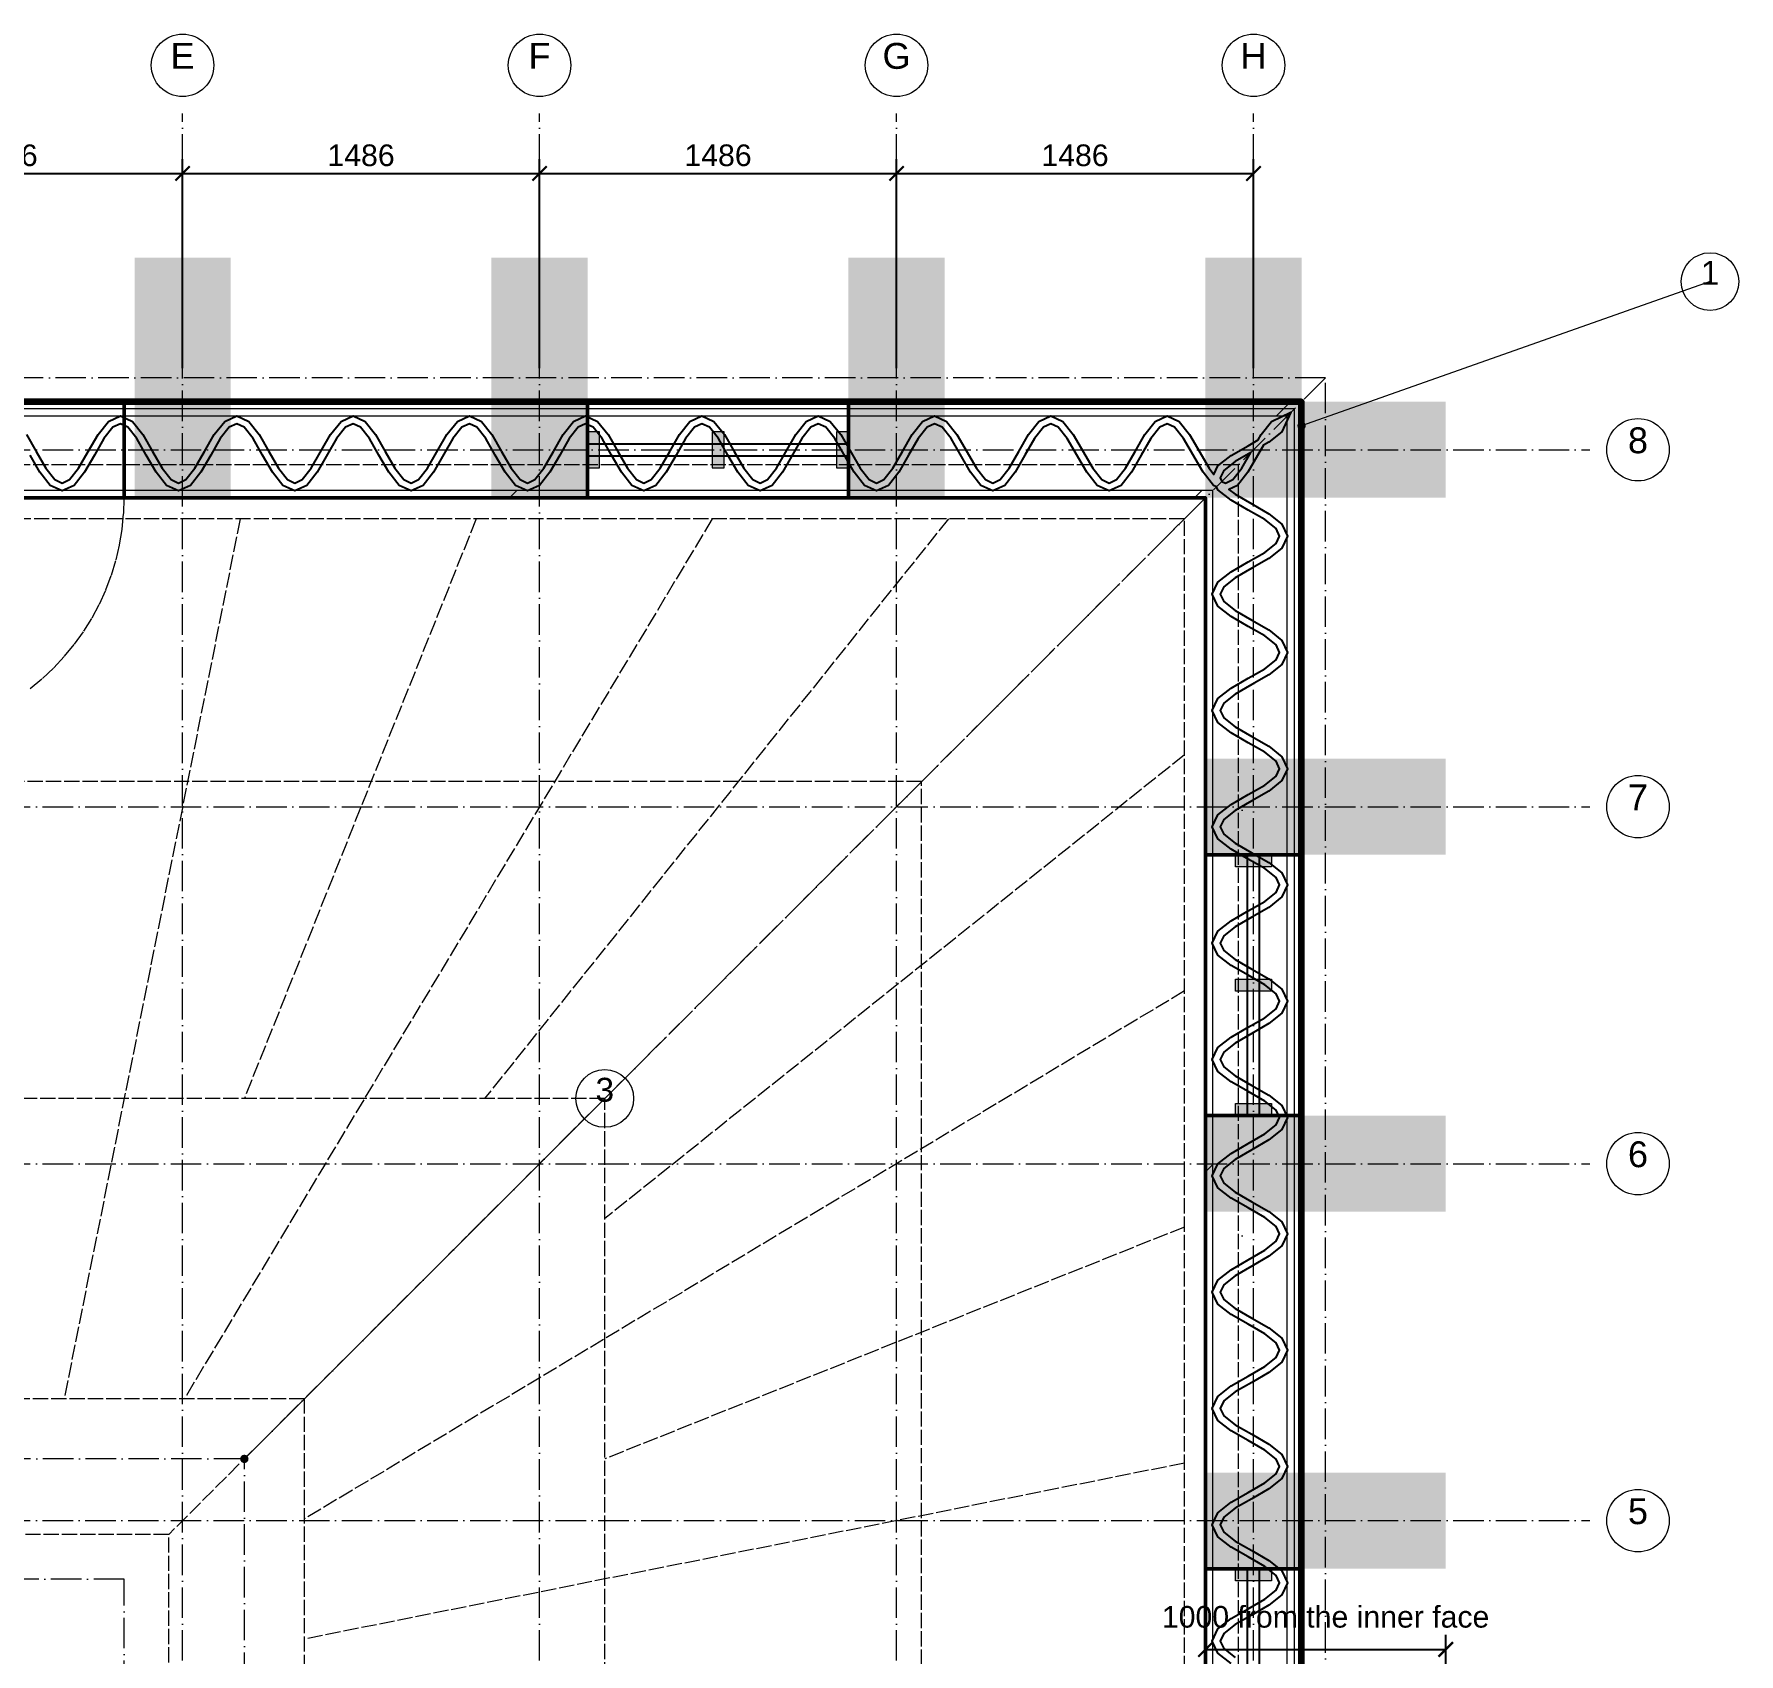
# Model space of a CAD drawing. Header units: millimetres. Extents: x 0 to 157872, y -2 to 14466.
# Drawn here: x 24205 to 31300, y 7118 to 13860 of the extents above; entities that cross this region are included whole.
import ezdxf
from ezdxf.enums import TextEntityAlignment as Align

# ---------------------------------------------------------------- set-up
doc = ezdxf.new("R2010")
doc.units = ezdxf.units.MM
doc.linetypes.add('DASHDOT', pattern=[3.556, 2.54, -0.508, 0, -0.508])
doc.linetypes.add('DASHED', pattern=[1.524, 1.27, -0.254])
for name, color, linetype, lineweight in [('ANNOTATION', 4, 'CONTINUOUS', 18), ('BUTTRESS-SOLID', 7, 'CONTINUOUS', 25), ('DIMS', 3, 'CONTINUOUS', 18), ('HATCH-INSULATION', 7, 'Continuous', 9), ('HATCH-PRINTED', 7, 'CONTINUOUS', 9), ('HIDDEN-AXIS', 8, 'DASHED', 18), ('LINES', 7, 'CONTINUOUS', 25), ('OUTLINE-CUT', 7, 'CONTINUOUS', 50), ('OUTLINE-FINE', 7, 'CONTINUOUS', 25), ('PRINTED-BEAD', 7, 'CONTINUOUS', 25)]:
    doc.layers.add(name, color=color, linetype=linetype, lineweight=lineweight)
doc.styles.get("Standard").update_dxf_attribs({"font": 'arial.ttf'})
doc.dimstyles.new('PYR-1-50', dxfattribs={"dimscale": 50, "dimtxt": 1.8, "dimasz": 1.2, "dimexe": 1.2, "dimexo": 0.8, "dimgap": 0.6, "dimtad": 1, "dimdec": 0, "dimtxsty": 'Standard', "dimblk": 'ARCHTICK', "dimcen": 2.5, "dimclrd": 3, "dimclre": 3, "dimclrt": 7, "dimazin": 3, "dimtfac": 1, "dimtmove": 0, "dimatfit": 3})
pattern_1 = [(45, (0, 0), (-1425.35, 1425.35), [])]
pattern_2 = [(0, (0, 0), (442.913, 885.827), [0, -885.827])]

# ---------------------------------------------------------------- blocks, each defined once
blk = doc.blocks.new('_ARCHTICK')
at = {"color": 0, "linetype": 'BYBLOCK', "const_width": 0.15}
blk.add_lwpolyline([(-0.5, -0.5), (0.5, 0.5)], dxfattribs=at)

msp = doc.modelspace()

# ---------------------------------------------------------------- hatches: boundary and pattern name
at = {"layer": 'ANNOTATION', "ltscale": 50}
h = msp.add_hatch(color=7, dxfattribs=at)
h.dxf.hatch_style = 1
edge = h.paths.add_edge_path()
edge.add_arc((29480, 12230), 17.5, 0, 360)
h = msp.add_hatch(color=7, dxfattribs=at)
h.dxf.hatch_style = 1
edge = h.paths.add_edge_path()
edge.add_arc((25080, 7930), 17.5, 0, 360)
at = {"layer": 'BUTTRESS-SOLID', "ltscale": 50}
h = msp.add_hatch(color=7, dxfattribs=at)
h.dxf.hatch_style = 1
h.paths.add_polyline_path([(24622.9, 11930), (24622.9, 12930), (25022.9, 12930), (25022.9, 11930)])
h = msp.add_hatch(color=7, dxfattribs=at)
h.dxf.hatch_style = 1
h.paths.add_polyline_path([(26508.6, 12335), (26508.6, 11930), (26108.6, 11930), (26108.6, 12930), (26508.6, 12930)])
h = msp.add_hatch(color=7, dxfattribs=at)
h.dxf.hatch_style = 1
h.paths.add_polyline_path([(27994.3, 11930), (27594.3, 11930), (27594.3, 12335), (27594.3, 12930), (27994.3, 12930)])
h = msp.add_hatch(color=7, dxfattribs=at)
h.dxf.hatch_style = 1
h.paths.add_polyline_path([(29080, 11930), (29080, 12930), (29480, 12930), (29480, 11930)])
h = msp.add_hatch(color=7, dxfattribs=at)
h.dxf.hatch_style = 1
h.paths.add_polyline_path([(29080, 11930), (29080, 12330), (30080, 12330), (30080, 11930)])
h = msp.add_hatch(color=7, dxfattribs=at)
h.dxf.hatch_style = 1
h.paths.add_polyline_path([(26558.6, 12205), (26558.6, 12055), (26508.6, 12055), (26508.6, 12205)])
h = msp.add_hatch(color=7, dxfattribs=at)
h.dxf.hatch_style = 1
h.paths.add_polyline_path([(27076.4, 12205), (27076.4, 12055), (27026.4, 12055), (27026.4, 12205)])
h = msp.add_hatch(color=7, dxfattribs=at)
h.dxf.hatch_style = 1
h.paths.add_polyline_path([(27594.3, 12205), (27594.3, 12055), (27544.3, 12055), (27544.3, 12205)])
h = msp.add_hatch(color=7, dxfattribs=at)
h.dxf.hatch_style = 1
h.paths.add_polyline_path([(29485, 10444.3), (29080, 10444.3), (29080, 10844.3), (30080, 10844.3), (30080, 10444.3)])
h = msp.add_hatch(color=7, dxfattribs=at)
h.dxf.hatch_style = 1
h.paths.add_polyline_path([(29355, 10394.3), (29205, 10394.3), (29205, 10444.3), (29355, 10444.3)])
h = msp.add_hatch(color=7, dxfattribs=at)
h.dxf.hatch_style = 1
h.paths.add_polyline_path([(29355, 9876.4), (29205, 9876.4), (29205, 9926.4), (29355, 9926.4)])
h = msp.add_hatch(color=7, dxfattribs=at)
h.dxf.hatch_style = 1
h.paths.add_polyline_path([(29355, 9358.6), (29205, 9358.6), (29205, 9408.6), (29355, 9408.6)])
h = msp.add_hatch(color=7, dxfattribs=at)
h.dxf.hatch_style = 1
h.paths.add_polyline_path([(30080, 8958.6), (29080, 8958.6), (29080, 9358.6), (29485, 9358.6), (30080, 9358.6)])
h = msp.add_hatch(color=7, dxfattribs=at)
h.dxf.hatch_style = 1
h.paths.add_polyline_path([(30080, 7472.9), (29485, 7472.9), (29080, 7472.9), (29080, 7872.9), (30080, 7872.9)])
h = msp.add_hatch(color=7, dxfattribs=at)
h.dxf.hatch_style = 1
h.paths.add_polyline_path([(29205, 7422.9), (29205, 7472.9), (29355, 7472.9), (29355, 7422.9)])
at = {"layer": 'HATCH-INSULATION', "ltscale": 50}
h = msp.add_hatch(dxfattribs=at)
h.set_pattern_fill('DOTS', scale=23.622047)
h.set_pattern_definition(pattern_2)
h.paths.add_polyline_path([(24580, 12264.1), (24580, 12270), (25044.9, 12270), (24998.3, 12248.3), (24955, 12193.4), (24914.2, 12122.5), (24874.4, 12053.4), (24836.9, 12005.8), (24806.1, 11991.5), (24775.4, 12005.8), (24737.9, 12053.4), (24698.1, 12122.5), (24657.2, 12193.4), (24614, 12248.3)])
h = msp.add_hatch(dxfattribs=at)
h.set_pattern_fill('DOTS', scale=23.622047)
h.set_pattern_definition(pattern_2)
h.paths.add_polyline_path([(24580, 12231.1), (24594.9, 12224.2), (24632.3, 12176.6), (24672.1, 12107.5), (24713, 12036.6), (24756.2, 11981.7), (24802.8, 11960), (24580, 11960)])
h = msp.add_hatch(dxfattribs=at)
h.set_pattern_fill('DOTS', scale=23.622047)
h.set_pattern_definition(pattern_2)
h.paths.add_polyline_path([(25286.9, 11960), (24809.5, 11960), (24856, 11981.7), (24899.3, 12036.6), (24940.2, 12107.5), (24980, 12176.6), (25017.4, 12224.2), (25048.2, 12238.5), (25079, 12224.2), (25116.4, 12176.6), (25156.2, 12107.5), (25197.1, 12036.6), (25240.3, 11981.7)])
h = msp.add_hatch(dxfattribs=at)
h.set_pattern_fill('DOTS', scale=23.622047)
h.set_pattern_definition(pattern_2)
h.paths.add_polyline_path([(25529, 12270), (25482.4, 12248.3), (25439.1, 12193.4), (25358.5, 12053.4), (25321, 12005.8), (25290.2, 11991.5), (25259.5, 12005.8), (25222, 12053.4), (25182.2, 12122.5), (25141.3, 12193.4), (25098.1, 12248.3), (25051.5, 12270)])
h = msp.add_hatch(dxfattribs=at)
h.set_pattern_fill('DOTS', scale=23.622047)
h.set_pattern_definition(pattern_2)
h.paths.add_polyline_path([(25293.5, 11960), (25340.1, 11981.7), (25383.4, 12036.6), (25464, 12176.6), (25501.5, 12224.2), (25532.3, 12238.5), (25563, 12224.2), (25600.5, 12176.6), (25640.3, 12107.5), (25681.2, 12036.6), (25724.4, 11981.7), (25771, 11960)])
h = msp.add_hatch(dxfattribs=at)
h.set_pattern_fill('DOTS', scale=23.622047)
h.set_pattern_definition(pattern_2)
h.paths.add_polyline_path([(26013, 12270), (25966.5, 12248.3), (25923.2, 12193.4), (25842.5, 12053.4), (25805.1, 12005.8), (25774.3, 11991.5), (25743.5, 12005.8), (25706.1, 12053.4), (25666.3, 12122.5), (25625.4, 12193.4), (25582.2, 12248.3), (25535.6, 12270)])
h = msp.add_hatch(dxfattribs=at)
h.set_pattern_fill('DOTS', scale=23.622047)
h.set_pattern_definition(pattern_2)
h.paths.add_polyline_path([(25777.6, 11960), (25824.2, 11981.7), (25867.5, 12036.6), (25948.1, 12176.6), (25985.6, 12224.2), (26016.4, 12238.5), (26047.1, 12224.2), (26084.6, 12176.6), (26124.4, 12107.5), (26165.3, 12036.6), (26208.5, 11981.7), (26255.1, 11960)])
h = msp.add_hatch(dxfattribs=at)
h.set_pattern_fill('DOTS', scale=23.622047)
h.set_pattern_definition(pattern_2)
h.paths.add_polyline_path([(26019.7, 12270), (26497.1, 12270), (26450.5, 12248.3), (26407.3, 12193.4), (26366.4, 12122.5), (26326.6, 12053.4), (26289.2, 12005.8), (26258.4, 11991.5), (26227.6, 12005.8), (26190.2, 12053.4), (26150.4, 12122.5), (26109.5, 12193.4), (26066.3, 12248.3)])
h = msp.add_hatch(dxfattribs=at)
h.set_pattern_fill('DOTS', scale=23.622047)
h.set_pattern_definition(pattern_2)
h.paths.add_polyline_path([(26392.4, 12107.5), (26432.2, 12176.6), (26469.7, 12224.2), (26500.5, 12238.5), (26508.6, 12234.7), (26508.6, 11960), (26261.7, 11960), (26308.3, 11981.7), (26351.5, 12036.6)])
h = msp.add_hatch(dxfattribs=at)
h.set_pattern_fill('DOTS', scale=23.622047)
h.set_pattern_definition(pattern_2)
h.paths.add_polyline_path([(26503.8, 12270), (26508.6, 12270), (26508.6, 12267.8)])
h = msp.add_hatch(dxfattribs=at)
h.set_pattern_fill('DOTS', scale=23.622047)
h.set_pattern_definition(pattern_2)
h.paths.add_polyline_path([(27902.8, 12248.3), (27859.6, 12193.4), (27818.7, 12122.5), (27778.9, 12053.4), (27741.5, 12005.8), (27710.7, 11991.5), (27679.9, 12005.8), (27642.5, 12053.4), (27594.3, 12137), (27594.3, 12270), (27949.4, 12270)])
h = msp.add_hatch(dxfattribs=at)
h.set_pattern_fill('DOTS', scale=23.622047)
h.set_pattern_definition(pattern_2)
h.paths.add_polyline_path([(27714, 11960), (27760.6, 11981.7), (27803.8, 12036.6), (27844.7, 12107.5), (27884.5, 12176.6), (27922, 12224.2), (27952.7, 12238.5), (27983.5, 12224.2), (28021, 12176.6), (28101.6, 12036.6), (28144.9, 11981.7), (28191.5, 11960)])
h = msp.add_hatch(dxfattribs=at)
h.set_pattern_fill('DOTS', scale=23.622047)
h.set_pattern_definition(pattern_2)
h.paths.add_polyline_path([(28433.5, 12270), (28386.9, 12248.3), (28343.7, 12193.4), (28302.8, 12122.5), (28263, 12053.4), (28225.5, 12005.8), (28194.8, 11991.5), (28164, 12005.8), (28126.5, 12053.4), (28045.9, 12193.4), (28002.6, 12248.3), (27956, 12270)])
h = msp.add_hatch(dxfattribs=at)
h.set_pattern_fill('DOTS', scale=23.622047)
h.set_pattern_definition(pattern_2)
h.paths.add_polyline_path([(28198.1, 11960), (28244.7, 11981.7), (28287.9, 12036.6), (28328.8, 12107.5), (28368.6, 12176.6), (28406, 12224.2), (28436.8, 12238.5), (28467.6, 12224.2), (28505, 12176.6), (28585.7, 12036.6), (28629, 11981.7), (28675.5, 11960)])
h = msp.add_hatch(dxfattribs=at)
h.set_pattern_fill('DOTS', scale=23.622047)
h.set_pattern_definition(pattern_2)
h.paths.add_polyline_path([(28917.6, 12270), (28871, 12248.3), (28827.8, 12193.4), (28786.9, 12122.5), (28747.1, 12053.4), (28709.6, 12005.8), (28678.9, 11991.5), (28648.1, 12005.8), (28610.6, 12053.4), (28530, 12193.4), (28486.7, 12248.3), (28440.1, 12270)])
h = msp.add_hatch(dxfattribs=at)
h.set_pattern_fill('DOTS', scale=23.622047)
h.set_pattern_definition(pattern_2)
h.paths.add_polyline_path([(29125.8, 11975.8), (29131.7, 11963), (29186.6, 11919.8), (29257.5, 11878.9), (29326.6, 11839.1), (29374.2, 11801.7), (29388.5, 11770.9), (29374.2, 11740.1), (29326.6, 11702.7), (29257.5, 11662.9), (29186.6, 11622), (29131.7, 11578.8), (29110, 11532.2), (29110, 11960), (28682.2, 11960), (28728.8, 11981.7), (28772, 12036.6), (28812.9, 12107.5), (28852.7, 12176.6), (28890.1, 12224.2), (28920.9, 12238.5), (28951.7, 12224.2), (28989.1, 12176.6), (29069.8, 12036.6), (29113, 11981.7)])
h = msp.add_hatch(dxfattribs=at)
h.set_pattern_fill('DOTS', scale=23.622047)
h.set_pattern_definition(pattern_2)
h.paths.add_polyline_path([(29401.7, 12270), (29355.1, 12248.3), (29311.9, 12193.4), (29298.8, 12170.8), (29257.5, 12147), (29186.6, 12106.1), (29131.7, 12062.9), (29115.2, 12027.4), (29094.7, 12053.4), (29014, 12193.4), (28970.8, 12248.3), (28924.2, 12270)])
h = msp.add_hatch(dxfattribs=at)
h.set_pattern_fill('DOTS', scale=23.622047)
h.set_pattern_definition(pattern_2)
h.paths.add_polyline_path([(29420, 11774.2), (29398.3, 11820.8), (29343.4, 11864), (29272.5, 11904.9), (29203.4, 11944.7), (29177.4, 11965.2), (29212.9, 11981.7), (29256.1, 12036.6), (29320.8, 12148.8), (29343.4, 12161.9), (29398.3, 12205.1), (29420, 12251.7)])
h = msp.add_hatch(dxfattribs=at)
h.set_pattern_fill('DOTS', scale=23.622047)
h.set_pattern_definition(pattern_2)
h.paths.add_polyline_path([(27660.8, 11981.7), (27707.4, 11960), (27594.3, 11960), (27594.3, 12076.9), (27617.5, 12036.6)])
h = msp.add_hatch(dxfattribs=at)
h.set_pattern_fill('DOTS', scale=23.622047)
h.set_pattern_definition(pattern_2)
h.paths.add_polyline_path([(29231.2, 12053.4), (29193.7, 12005.8), (29163, 11991.5), (29148.3, 11998.3), (29141.5, 12013), (29155.8, 12043.7), (29203.4, 12081.2), (29268.9, 12118.9)])
h = msp.add_hatch(dxfattribs=at)
h.set_pattern_fill('DOTS', scale=23.622047)
h.set_pattern_definition(pattern_2)
h.paths.add_polyline_path([(29420, 11767.6), (29420, 11290.1), (29398.3, 11336.7), (29343.4, 11380), (29272.5, 11420.8), (29203.4, 11460.6), (29155.8, 11498.1), (29141.5, 11528.9), (29155.8, 11559.6), (29203.4, 11597.1), (29272.5, 11636.9), (29343.4, 11677.8), (29398.3, 11721)])
h = msp.add_hatch(dxfattribs=at)
h.set_pattern_fill('DOTS', scale=23.622047)
h.set_pattern_definition(pattern_2)
h.paths.add_polyline_path([(29110, 11048.1), (29110, 11525.5), (29131.7, 11479), (29186.6, 11435.7), (29257.5, 11394.8), (29326.6, 11355), (29374.2, 11317.6), (29388.5, 11286.8), (29374.2, 11256), (29326.6, 11218.6), (29257.5, 11178.8), (29186.6, 11137.9), (29131.7, 11094.7)])
h = msp.add_hatch(dxfattribs=at)
h.set_pattern_fill('DOTS', scale=23.622047)
h.set_pattern_definition(pattern_2)
h.paths.add_polyline_path([(29420, 11283.5), (29420, 10806), (29398.3, 10852.6), (29343.4, 10895.9), (29272.5, 10936.7), (29203.4, 10976.5), (29155.8, 11014), (29141.5, 11044.8), (29155.8, 11075.5), (29203.4, 11113), (29272.5, 11152.8), (29343.4, 11193.7), (29398.3, 11236.9)])
h = msp.add_hatch(dxfattribs=at)
h.set_pattern_fill('DOTS', scale=23.622047)
h.set_pattern_definition(pattern_2)
h.paths.add_polyline_path([(29110, 10564), (29110, 11041.5), (29131.7, 10994.9), (29186.6, 10951.6), (29257.5, 10910.8), (29326.6, 10871), (29374.2, 10833.5), (29388.5, 10802.7), (29374.2, 10772), (29326.6, 10734.5), (29257.5, 10694.7), (29186.6, 10653.8), (29131.7, 10610.6)])
h = msp.add_hatch(dxfattribs=at)
h.set_pattern_fill('DOTS', scale=23.622047)
h.set_pattern_definition(pattern_2)
h.paths.add_polyline_path([(29420, 10799.4), (29420, 10444.3), (29287, 10444.3), (29272.5, 10452.7), (29203.4, 10492.5), (29155.8, 10529.9), (29141.5, 10560.7), (29155.8, 10591.5), (29203.4, 10628.9), (29272.5, 10668.7), (29343.4, 10709.6), (29398.3, 10752.8)])
h = msp.add_hatch(dxfattribs=at)
h.set_pattern_fill('DOTS', scale=23.622047)
h.set_pattern_definition(pattern_2)
h.paths.add_polyline_path([(29226.9, 10444.3), (29110, 10444.3), (29110, 10557.4), (29131.7, 10510.8), (29186.6, 10467.5)])
h = msp.add_hatch(dxfattribs=at)
h.set_pattern_fill('DOTS', scale=23.622047)
h.set_pattern_definition(pattern_2)
h.paths.add_polyline_path([(29110, 9111.7), (29110, 9358.6), (29384.7, 9358.6), (29388.5, 9350.5), (29374.2, 9319.7), (29326.6, 9282.2), (29257.5, 9242.4), (29186.6, 9201.5), (29131.7, 9158.3)])
h = msp.add_hatch(dxfattribs=at)
h.set_pattern_fill('DOTS', scale=23.622047)
h.set_pattern_definition(pattern_2)
h.paths.add_polyline_path([(29420, 9347.1), (29420, 8869.7), (29398.3, 8916.3), (29343.4, 8959.5), (29272.5, 9000.4), (29203.4, 9040.2), (29155.8, 9077.6), (29141.5, 9108.4), (29155.8, 9139.2), (29203.4, 9176.6), (29272.5, 9216.4), (29343.4, 9257.3), (29398.3, 9300.5)])
h = msp.add_hatch(dxfattribs=at)
h.set_pattern_fill('DOTS', scale=23.622047)
h.set_pattern_definition(pattern_2)
h.paths.add_polyline_path([(29420, 9353.8), (29417.8, 9358.6), (29420, 9358.6)])
h = msp.add_hatch(dxfattribs=at)
h.set_pattern_fill('DOTS', scale=23.622047)
h.set_pattern_definition(pattern_2)
h.paths.add_polyline_path([(29110, 8627.6), (29110, 9105.1), (29131.7, 9058.5), (29186.6, 9015.3), (29257.5, 8974.4), (29326.6, 8934.6), (29374.2, 8897.1), (29388.5, 8866.4), (29374.2, 8835.6), (29326.6, 8798.1), (29257.5, 8758.3), (29186.6, 8717.5), (29131.7, 8674.2)])
h = msp.add_hatch(dxfattribs=at)
h.set_pattern_fill('DOTS', scale=23.622047)
h.set_pattern_definition(pattern_2)
h.paths.add_polyline_path([(29420, 8863), (29420, 8385.6), (29398.3, 8432.2), (29343.4, 8475.4), (29272.5, 8516.3), (29203.4, 8556.1), (29155.8, 8593.5), (29141.5, 8624.3), (29155.8, 8655.1), (29203.4, 8692.5), (29272.5, 8732.3), (29343.4, 8773.2), (29398.3, 8816.5)])
h = msp.add_hatch(dxfattribs=at)
h.set_pattern_fill('DOTS', scale=23.622047)
h.set_pattern_definition(pattern_2)
h.paths.add_polyline_path([(29110, 8143.5), (29110, 8621), (29131.7, 8574.4), (29186.6, 8531.2), (29257.5, 8490.3), (29326.6, 8450.5), (29374.2, 8413), (29388.5, 8382.3), (29374.2, 8351.5), (29326.6, 8314), (29257.5, 8274.2), (29186.6, 8233.4), (29131.7, 8190.1)])
h = msp.add_hatch(dxfattribs=at)
h.set_pattern_fill('DOTS', scale=23.622047)
h.set_pattern_definition(pattern_2)
h.paths.add_polyline_path([(29420, 8379), (29420, 7901.5), (29398.3, 7948.1), (29343.4, 7991.3), (29272.5, 8032.2), (29203.4, 8072), (29155.8, 8109.5), (29141.5, 8140.2), (29155.8, 8171), (29203.4, 8208.5), (29272.5, 8248.3), (29343.4, 8289.1), (29398.3, 8332.4)])
h = msp.add_hatch(dxfattribs=at)
h.set_pattern_fill('DOTS', scale=23.622047)
h.set_pattern_definition(pattern_2)
h.paths.add_polyline_path([(29110, 7659.5), (29110, 8136.9), (29131.7, 8090.3), (29186.6, 8047.1), (29257.5, 8006.2), (29326.6, 7966.4), (29374.2, 7929), (29388.5, 7898.2), (29374.2, 7867.4), (29326.6, 7830), (29257.5, 7790.2), (29186.6, 7749.3), (29131.7, 7706)])
h = msp.add_hatch(dxfattribs=at)
h.set_pattern_fill('DOTS', scale=23.622047)
h.set_pattern_definition(pattern_2)
h.paths.add_polyline_path([(29420, 7894.9), (29420, 7472.9), (29387.1, 7472.9), (29343.4, 7507.2), (29272.5, 7548.1), (29203.4, 7587.9), (29155.8, 7625.4), (29141.5, 7656.1), (29155.8, 7686.9), (29203.4, 7724.4), (29272.5, 7764.2), (29343.4, 7805), (29398.3, 7848.3)])
h = msp.add_hatch(dxfattribs=at)
h.set_pattern_fill('DOTS', scale=23.622047)
h.set_pattern_definition(pattern_2)
h.paths.add_polyline_path([(29326.6, 7482.3), (29338.6, 7472.9), (29110, 7472.9), (29110, 7652.8), (29131.7, 7606.2), (29186.6, 7563), (29257.5, 7522.1)])
at = {"layer": 'HATCH-PRINTED', "ltscale": 50}
h = msp.add_hatch(dxfattribs=at)
h.set_pattern_fill('ANSI31', scale=25.19685)
h.set_pattern_definition(pattern_1)
h.paths.add_polyline_path([(25535.6, 12270), (25532.3, 12271.5), (25529, 12270), (25051.5, 12270), (25048.2, 12271.5), (25044.9, 12270), (24580, 12270), (24580, 12330), (26508.6, 12330), (26508.6, 12270), (26503.8, 12270), (26500.5, 12271.5), (26497.1, 12270), (26019.7, 12270), (26016.4, 12271.5), (26013, 12270)])
h = msp.add_hatch(dxfattribs=at)
h.set_pattern_fill('ANSI31', scale=25.19685)
h.set_pattern_definition(pattern_1)
h.paths.add_polyline_path([(29420, 11283.5), (29421.5, 11286.8), (29420, 11290.1), (29420, 11767.6), (29421.5, 11770.9), (29420, 11774.2), (29420, 12251.7), (29435.9, 12285.9), (29401.7, 12270), (28924.2, 12270), (28920.9, 12271.5), (28917.6, 12270), (28440.1, 12270), (28436.8, 12271.5), (28433.5, 12270), (27956, 12270), (27952.7, 12271.5), (27949.4, 12270), (27594.3, 12270), (27594.3, 12330), (29480, 12330), (29480, 10444.3), (29420, 10444.3), (29420, 10799.4), (29421.5, 10802.7), (29420, 10806)])
h = msp.add_hatch(dxfattribs=at)
h.set_pattern_fill('ANSI31', scale=25.19685)
h.set_pattern_definition(pattern_1)
h.paths.add_polyline_path([(25290.2, 11958.5), (25293.5, 11960), (25771, 11960), (25774.3, 11958.5), (25777.6, 11960), (26255.1, 11960), (26258.4, 11958.5), (26261.7, 11960), (26508.6, 11960), (26508.6, 11930), (24580, 11930), (24580, 11960), (24802.8, 11960), (24806.1, 11958.5), (24809.5, 11960), (25286.9, 11960)])
h = msp.add_hatch(dxfattribs=at)
h.set_pattern_fill('ANSI31', scale=25.19685)
h.set_pattern_definition(pattern_1)
h.paths.add_polyline_path([(27714, 11960), (28191.5, 11960), (28194.8, 11958.5), (28198.1, 11960), (28675.5, 11960), (28678.9, 11958.5), (28682.2, 11960), (29110, 11960), (29110, 11532.2), (29108.5, 11528.9), (29110, 11525.5), (29110, 11048.1), (29108.5, 11044.8), (29110, 11041.5), (29110, 10564), (29108.5, 10560.7), (29110, 10557.4), (29110, 10444.3), (29080, 10444.3), (29080, 11930), (27594.3, 11930), (27594.3, 11960), (27707.4, 11960), (27710.7, 11958.5)])
h = msp.add_hatch(dxfattribs=at)
h.set_pattern_fill('ANSI31', scale=25.19685)
h.set_pattern_definition(pattern_1)
h.paths.add_polyline_path([(29110, 8627.6), (29108.5, 8624.3), (29110, 8621), (29110, 8143.5), (29108.5, 8140.2), (29110, 8136.9), (29110, 7659.5), (29108.5, 7656.1), (29110, 7652.8), (29110, 7472.9), (29080, 7472.9), (29080, 9358.6), (29110, 9358.6), (29110, 9111.7), (29108.5, 9108.4), (29110, 9105.1)])
h = msp.add_hatch(dxfattribs=at)
h.set_pattern_fill('ANSI31', scale=25.19685)
h.set_pattern_definition(pattern_1)
h.paths.add_polyline_path([(29421.5, 8382.3), (29420, 8385.6), (29420, 8863), (29421.5, 8866.4), (29420, 8869.7), (29420, 9347.1), (29421.5, 9350.5), (29420, 9353.8), (29420, 9358.6), (29480, 9358.6), (29480, 7472.9), (29420, 7472.9), (29420, 7894.9), (29421.5, 7898.2), (29420, 7901.5), (29420, 8379)])

# ---------------------------------------------------------------- linework, layer by layer
at = {"layer": 'ANNOTATION', "lineweight": 20, "ltscale": 50}
for points in [[(31180, 12830), (29480, 12230)], [(26580, 9430), (25080, 7930)]]:
    msp.add_lwpolyline(points, dxfattribs=at)
at = {"layer": 'ANNOTATION', "lineweight": 18, "ltscale": 50}
for centre, radius in [((24822.9, 13730), 130), ((26308.6, 13730), 130), ((27794.3, 13730), 130), ((29280, 13730), 130), ((31180, 12830), 120), ((30880, 12130), 130), ((30880, 10644.3), 130), ((26580, 9430), 120), ((30880, 9158.6), 130), ((30880, 7672.9), 130)]:
    msp.add_circle(centre, radius, dxfattribs=at)
at = {"layer": 'HIDDEN-AXIS', "linetype": 'DASHDOT', "lineweight": 13, "ltscale": 50}
for points in [[(24822.9, 330), (24822.9, 13530)], [(26308.6, 330), (26308.6, 13530)], [(27794.3, 330), (27794.3, 13530)], [(29280, 330), (29280, 13530)], [(17480, 12130), (30680, 12130)], [(17480, 10644.3), (30680, 10644.3)], [(17480, 9158.6), (30680, 9158.6)], [(17480, 7672.9), (30680, 7672.9)]]:
    msp.add_lwpolyline(points, dxfattribs=at)
at = {"layer": 'HIDDEN-AXIS', "linetype": 'DASHDOT', "lineweight": 20, "ltscale": 50}
for points in [[(18580, 1430), (29580, 1430), (29580, 12430), (18580, 12430), (18580, 1430)], [(29580, 12430), (25080, 7930)], [(23080, 5930), (25080, 5930), (25080, 7930), (23080, 7930), (23080, 5930)], [(23580, 6430), (24580, 6430), (24580, 7430), (23580, 7430), (23580, 6430)]]:
    msp.add_lwpolyline(points, dxfattribs=at)
at = {"layer": 'HIDDEN-AXIS', "linetype": 'DASHED', "lineweight": 20, "ltscale": 50}
for points in [[(18942.5, 1792.5), (29217.5, 1792.5), (29217.5, 12067.5), (18942.5, 12067.5), (18942.5, 1792.5)], [(19167.5, 2017.5), (28992.5, 2017.5), (28992.5, 11842.5), (19167.5, 11842.5), (19167.5, 2017.5)], [(25062.5, 11842.5), (24330, 8180)], [(28992.5, 11842.5), (24765.5, 7615.5)], [(27027.5, 11842.5), (24830, 8180)], [(26045, 11842.5), (25080, 9430)], [(28010, 11842.5), (26080, 9430)], [(28992.5, 10860), (26580, 8930)], [(20261.2, 3111.2), (27898.8, 3111.2), (27898.8, 10748.8), (20261.2, 10748.8), (20261.2, 3111.2)], [(28992.5, 9877.5), (25330, 7680)], [(21580, 4430), (26580, 4430), (26580, 9430), (21580, 9430), (21580, 4430)], [(28992.5, 8895), (26580, 7930)], [(22830, 5680), (25330, 5680), (25330, 8180), (22830, 8180), (22830, 5680)], [(28992.5, 7912.5), (25330, 7180)], [(23394.5, 6244.5), (24765.5, 6244.5), (24765.5, 7615.5), (23394.5, 7615.5), (23394.5, 6244.5)]]:
    msp.add_lwpolyline(points, dxfattribs=at)
at = {"layer": 'HIDDEN-AXIS', "linetype": 'DASHED', "lineweight": 15, "ltscale": 50}
msp.add_lwpolyline([(24188.8, 11136.6), (24239.3, 11178.2), (24287.1, 11222.9), (24331.8, 11270.7), (24373.4, 11321.2), (24411.5, 11374.4), (24446, 11430), (24476.9, 11487.7), (24503.9, 11547.3), (24526.9, 11608.6), (24545.9, 11671.2), (24560.8, 11734.9), (24571.4, 11799.5), (24577.9, 11864.6), (24580, 11930)], dxfattribs=at)
at = {"layer": 'LINES', "lineweight": 50, "ltscale": 50}
for points in [[(24580, 11930), (24580, 12330)], [(26508.6, 11930), (26508.6, 12330)], [(27594.3, 11930), (27594.3, 12330)], [(29080, 10444.3), (29480, 10444.3)], [(29080, 9358.6), (29480, 9358.6)], [(29080, 7472.9), (29480, 7472.9)]]:
    msp.add_lwpolyline(points, dxfattribs=at)
at = {"layer": 'LINES', "lineweight": 25, "ltscale": 50}
for points in [[(26508.6, 12155), (27594.3, 12155)], [(26508.6, 12105), (27594.3, 12105)], [(29255, 9358.6), (29255, 10444.3)], [(29305, 9358.6), (29305, 10444.3)], [(29255, 6387.1), (29255, 7472.9)], [(29305, 6387.1), (29305, 7472.9)]]:
    msp.add_lwpolyline(points, dxfattribs=at)
at = {"layer": 'OUTLINE-CUT', "lineweight": 100, "ltscale": 50}
msp.add_lwpolyline([(18680, 1530), (29480, 1530), (29480, 12330), (18680, 12330)], close=True, dxfattribs=at)
at = {"layer": 'OUTLINE-CUT', "lineweight": 50, "ltscale": 50}
msp.add_lwpolyline([(19080, 1930), (29080, 1930), (29080, 11930), (19080, 11930)], close=True, dxfattribs=at)
at = {"layer": 'OUTLINE-FINE', "lineweight": 9, "ltscale": 50}
msp.add_lwpolyline([(18710, 1560), (29450, 1560), (29450, 12300), (18710, 12300)], close=True, dxfattribs=at)
at = {"layer": 'OUTLINE-FINE', "lineweight": 15, "ltscale": 50}
for points in [[(18740, 1590), (29420, 1590), (29420, 12270), (18740, 12270)], [(19050, 1900), (29110, 1900), (29110, 11960), (19050, 11960)]]:
    msp.add_lwpolyline(points, close=True, dxfattribs=at)
at = {"layer": 'OUTLINE-FINE', "lineweight": 20, "ltscale": 50}
for points in [[(26508.6, 12055), (26558.6, 12055), (26558.6, 12205), (26508.6, 12205)], [(27026.4, 12055), (27076.4, 12055), (27076.4, 12205), (27026.4, 12205)], [(27544.3, 12055), (27594.3, 12055), (27594.3, 12205), (27544.3, 12205)], [(29205, 10394.3), (29205, 10444.3), (29355, 10444.3), (29355, 10394.3)], [(29205, 9876.4), (29205, 9926.4), (29355, 9926.4), (29355, 9876.4)], [(29205, 9358.6), (29205, 9408.6), (29355, 9408.6), (29355, 9358.6)], [(29205, 7422.9), (29205, 7472.9), (29355, 7472.9), (29355, 7422.9)]]:
    msp.add_lwpolyline(points, close=True, dxfattribs=at)
at = {"layer": 'PRINTED-BEAD', "lineweight": 25, "ltscale": 50}
for points in [[(24173.1, 12193.4), (24214, 12122.5), (24253.8, 12053.4), (24291.3, 12005.8), (24322, 11991.5), (24352.8, 12005.8), (24390.3, 12053.4), (24430.1, 12122.5), (24471, 12193.4), (24514.2, 12248.3), (24564.1, 12271.5), (24614, 12248.3), (24657.2, 12193.4), (24698.1, 12122.5), (24737.9, 12053.4), (24775.4, 12005.8), (24806.1, 11991.5), (24836.9, 12005.8), (24874.4, 12053.4), (24914.2, 12122.5), (24955, 12193.4), (24998.3, 12248.3), (25048.2, 12271.5), (25098.1, 12248.3), (25141.3, 12193.4), (25182.2, 12122.5), (25222, 12053.4), (25259.5, 12005.8), (25290.2, 11991.5), (25321, 12005.8), (25358.5, 12053.4), (25439.1, 12193.4), (25482.4, 12248.3), (25532.3, 12271.5), (25582.2, 12248.3), (25625.4, 12193.4), (25666.3, 12122.5), (25706.1, 12053.4), (25743.5, 12005.8), (25774.3, 11991.5), (25805.1, 12005.8), (25842.5, 12053.4), (25923.2, 12193.4), (25966.5, 12248.3), (26016.4, 12271.5), (26066.3, 12248.3), (26109.5, 12193.4), (26150.4, 12122.5), (26190.2, 12053.4), (26227.6, 12005.8), (26258.4, 11991.5), (26289.2, 12005.8), (26326.6, 12053.4), (26366.4, 12122.5), (26407.3, 12193.4), (26450.5, 12248.3), (26500.5, 12271.5), (26550.4, 12248.3), (26593.6, 12193.4), (26634.5, 12122.5), (26674.3, 12053.4), (26711.7, 12005.8), (26742.5, 11991.5), (26773.3, 12005.8), (26810.7, 12053.4), (26850.5, 12122.5), (26891.4, 12193.4), (26934.6, 12248.3), (26984.5, 12271.5), (27034.5, 12248.3), (27077.7, 12193.4), (27118.6, 12122.5), (27158.4, 12053.4), (27195.8, 12005.8), (27226.6, 11991.5), (27257.4, 12005.8), (27294.8, 12053.4), (27375.5, 12193.4), (27418.7, 12248.3), (27468.6, 12271.5), (27518.5, 12248.3), (27561.8, 12193.4), (27642.5, 12053.4), (27679.9, 12005.8), (27710.7, 11991.5), (27741.5, 12005.8), (27778.9, 12053.4), (27818.7, 12122.5), (27859.6, 12193.4), (27902.8, 12248.3), (27952.7, 12271.5), (28002.6, 12248.3), (28045.9, 12193.4), (28126.5, 12053.4), (28164, 12005.8), (28194.8, 11991.5), (28225.5, 12005.8), (28263, 12053.4), (28302.8, 12122.5), (28343.7, 12193.4), (28386.9, 12248.3), (28436.8, 12271.5), (28486.7, 12248.3), (28530, 12193.4), (28610.6, 12053.4), (28648.1, 12005.8), (28678.9, 11991.5), (28709.6, 12005.8), (28747.1, 12053.4), (28786.9, 12122.5), (28827.8, 12193.4), (28871, 12248.3), (28920.9, 12271.5), (28970.8, 12248.3), (29014, 12193.4), (29094.7, 12053.4), (29115.2, 12027.4), (29131.7, 12062.9), (29186.6, 12106.1), (29257.5, 12147), (29298.8, 12170.8), (29311.9, 12193.4), (29355.1, 12248.3), (29435.9, 12285.9), (29398.3, 12205.1), (29343.4, 12161.9), (29320.8, 12148.8), (29256.1, 12036.6), (29212.9, 11981.7), (29177.4, 11965.2), (29203.4, 11944.7), (29272.5, 11904.9), (29343.4, 11864), (29398.3, 11820.8), (29421.5, 11770.9), (29398.3, 11721), (29343.4, 11677.8), (29272.5, 11636.9), (29203.4, 11597.1), (29155.8, 11559.6), (29141.5, 11528.9), (29155.8, 11498.1), (29203.4, 11460.6), (29272.5, 11420.8), (29343.4, 11380), (29398.3, 11336.7), (29421.5, 11286.8), (29398.3, 11236.9), (29343.4, 11193.7), (29272.5, 11152.8), (29203.4, 11113), (29155.8, 11075.5), (29141.5, 11044.8), (29155.8, 11014), (29203.4, 10976.5), (29272.5, 10936.7), (29343.4, 10895.9), (29398.3, 10852.6), (29421.5, 10802.7), (29398.3, 10752.8), (29343.4, 10709.6), (29272.5, 10668.7), (29203.4, 10628.9), (29155.8, 10591.5), (29141.5, 10560.7), (29155.8, 10529.9), (29203.4, 10492.5), (29272.5, 10452.7), (29343.4, 10411.8), (29398.3, 10368.5), (29421.5, 10318.6), (29398.3, 10268.7), (29343.4, 10225.5), (29272.5, 10184.6), (29203.4, 10144.8), (29155.8, 10107.4), (29141.5, 10076.6), (29155.8, 10045.8), (29203.4, 10008.4), (29272.5, 9968.6), (29343.4, 9927.7), (29398.3, 9884.5), (29421.5, 9834.5), (29398.3, 9784.6), (29343.4, 9741.4), (29272.5, 9700.5), (29203.4, 9660.7), (29155.8, 9623.3), (29141.5, 9592.5), (29155.8, 9561.7), (29203.4, 9524.3), (29272.5, 9484.5), (29343.4, 9443.6), (29398.3, 9400.4), (29421.5, 9350.5), (29398.3, 9300.5), (29343.4, 9257.3), (29272.5, 9216.4), (29203.4, 9176.6), (29155.8, 9139.2), (29141.5, 9108.4), (29155.8, 9077.6), (29203.4, 9040.2), (29272.5, 9000.4), (29343.4, 8959.5), (29398.3, 8916.3), (29421.5, 8866.4), (29398.3, 8816.5), (29343.4, 8773.2), (29272.5, 8732.3), (29203.4, 8692.5), (29155.8, 8655.1), (29141.5, 8624.3), (29155.8, 8593.5), (29203.4, 8556.1), (29272.5, 8516.3), (29343.4, 8475.4), (29398.3, 8432.2), (29421.5, 8382.3), (29398.3, 8332.4), (29343.4, 8289.1), (29272.5, 8248.3), (29203.4, 8208.5), (29155.8, 8171), (29141.5, 8140.2), (29155.8, 8109.5), (29203.4, 8072), (29272.5, 8032.2), (29343.4, 7991.3), (29398.3, 7948.1), (29421.5, 7898.2), (29398.3, 7848.3), (29343.4, 7805), (29272.5, 7764.2), (29203.4, 7724.4), (29155.8, 7686.9), (29141.5, 7656.1), (29155.8, 7625.4), (29203.4, 7587.9), (29272.5, 7548.1), (29343.4, 7507.2), (29398.3, 7464), (29421.5, 7414.1), (29398.3, 7364.2), (29343.4, 7321), (29272.5, 7280.1), (29203.4, 7240.3), (29155.8, 7202.8), (29141.5, 7172), (29155.8, 7141.3), (29203.4, 7103.8)], [(29186.6, 7078.9), (29131.7, 7122.1), (29108.5, 7172), (29131.7, 7222), (29186.6, 7265.2), (29257.5, 7306.1), (29326.6, 7345.9), (29374.2, 7383.3), (29388.5, 7414.1), (29374.2, 7444.9), (29326.6, 7482.3), (29257.5, 7522.1), (29186.6, 7563), (29131.7, 7606.2), (29108.5, 7656.1), (29131.7, 7706), (29186.6, 7749.3), (29257.5, 7790.2), (29326.6, 7830), (29374.2, 7867.4), (29388.5, 7898.2), (29374.2, 7929), (29326.6, 7966.4), (29257.5, 8006.2), (29186.6, 8047.1), (29131.7, 8090.3), (29108.5, 8140.2), (29131.7, 8190.1), (29186.6, 8233.4), (29257.5, 8274.2), (29326.6, 8314), (29374.2, 8351.5), (29388.5, 8382.3), (29374.2, 8413), (29326.6, 8450.5), (29257.5, 8490.3), (29186.6, 8531.2), (29131.7, 8574.4), (29108.5, 8624.3), (29131.7, 8674.2), (29186.6, 8717.5), (29257.5, 8758.3), (29326.6, 8798.1), (29374.2, 8835.6), (29388.5, 8866.4), (29374.2, 8897.1), (29326.6, 8934.6), (29257.5, 8974.4), (29186.6, 9015.3), (29131.7, 9058.5), (29108.5, 9108.4), (29131.7, 9158.3), (29186.6, 9201.5), (29257.5, 9242.4), (29326.6, 9282.2), (29374.2, 9319.7), (29388.5, 9350.5), (29374.2, 9381.2), (29326.6, 9418.7), (29257.5, 9458.5), (29186.6, 9499.4), (29131.7, 9542.6), (29108.5, 9592.5), (29131.7, 9642.4), (29186.6, 9685.6), (29257.5, 9726.5), (29326.6, 9766.3), (29374.2, 9803.8), (29388.5, 9834.5), (29374.2, 9865.3), (29326.6, 9902.8), (29257.5, 9942.6), (29186.6, 9983.5), (29131.7, 10026.7), (29108.5, 10076.6), (29131.7, 10126.5), (29186.6, 10169.7), (29257.5, 10210.6), (29326.6, 10250.4), (29374.2, 10287.9), (29388.5, 10318.6), (29374.2, 10349.4), (29326.6, 10386.9), (29257.5, 10426.7), (29186.6, 10467.5), (29131.7, 10510.8), (29108.5, 10560.7), (29131.7, 10610.6), (29186.6, 10653.8), (29257.5, 10694.7), (29326.6, 10734.5), (29374.2, 10772), (29388.5, 10802.7), (29374.2, 10833.5), (29326.6, 10871), (29257.5, 10910.8), (29186.6, 10951.6), (29131.7, 10994.9), (29108.5, 11044.8), (29131.7, 11094.7), (29186.6, 11137.9), (29257.5, 11178.8), (29326.6, 11218.6), (29374.2, 11256), (29388.5, 11286.8), (29374.2, 11317.6), (29326.6, 11355), (29257.5, 11394.8), (29186.6, 11435.7), (29131.7, 11479), (29108.5, 11528.9), (29131.7, 11578.8), (29186.6, 11622), (29257.5, 11662.9), (29326.6, 11702.7), (29374.2, 11740.1), (29388.5, 11770.9), (29374.2, 11801.7), (29326.6, 11839.1), (29257.5, 11878.9), (29186.6, 11919.8), (29131.7, 11963), (29125.8, 11975.8), (29113, 11981.7), (29069.8, 12036.6), (28989.1, 12176.6), (28951.7, 12224.2), (28920.9, 12238.5), (28890.1, 12224.2), (28852.7, 12176.6), (28812.9, 12107.5), (28772, 12036.6), (28728.8, 11981.7), (28678.9, 11958.5), (28629, 11981.7), (28585.7, 12036.6), (28505, 12176.6), (28467.6, 12224.2), (28436.8, 12238.5), (28406, 12224.2), (28368.6, 12176.6), (28328.8, 12107.5), (28287.9, 12036.6), (28244.7, 11981.7), (28194.8, 11958.5), (28144.9, 11981.7), (28101.6, 12036.6), (28021, 12176.6), (27983.5, 12224.2), (27952.7, 12238.5), (27922, 12224.2), (27884.5, 12176.6), (27844.7, 12107.5), (27803.8, 12036.6), (27760.6, 11981.7), (27710.7, 11958.5), (27660.8, 11981.7), (27617.5, 12036.6), (27536.9, 12176.6), (27499.4, 12224.2), (27468.6, 12238.5), (27437.9, 12224.2), (27400.4, 12176.6), (27319.7, 12036.6), (27276.5, 11981.7), (27226.6, 11958.5), (27176.7, 11981.7), (27133.5, 12036.6), (27092.6, 12107.5), (27052.8, 12176.6), (27015.3, 12224.2), (26984.5, 12238.5), (26953.8, 12224.2), (26916.3, 12176.6), (26876.5, 12107.5), (26835.6, 12036.6), (26792.4, 11981.7), (26742.5, 11958.5), (26692.6, 11981.7), (26649.4, 12036.6), (26608.5, 12107.5), (26568.7, 12176.6), (26531.2, 12224.2), (26500.5, 12238.5), (26469.7, 12224.2), (26432.2, 12176.6), (26392.4, 12107.5), (26351.5, 12036.6), (26308.3, 11981.7), (26258.4, 11958.5), (26208.5, 11981.7), (26165.3, 12036.6), (26124.4, 12107.5), (26084.6, 12176.6), (26047.1, 12224.2), (26016.4, 12238.5), (25985.6, 12224.2), (25948.1, 12176.6), (25867.5, 12036.6), (25824.2, 11981.7), (25774.3, 11958.5), (25724.4, 11981.7), (25681.2, 12036.6), (25640.3, 12107.5), (25600.5, 12176.6), (25563, 12224.2), (25532.3, 12238.5), (25501.5, 12224.2), (25464, 12176.6), (25383.4, 12036.6), (25340.1, 11981.7), (25290.2, 11958.5), (25240.3, 11981.7), (25197.1, 12036.6), (25156.2, 12107.5), (25116.4, 12176.6), (25079, 12224.2), (25048.2, 12238.5), (25017.4, 12224.2), (24980, 12176.6), (24940.2, 12107.5), (24899.3, 12036.6), (24856, 11981.7), (24806.1, 11958.5), (24756.2, 11981.7), (24713, 12036.6), (24672.1, 12107.5), (24632.3, 12176.6), (24594.9, 12224.2), (24564.1, 12238.5), (24533.3, 12224.2), (24495.9, 12176.6), (24456.1, 12107.5), (24415.2, 12036.6), (24372, 11981.7), (24322, 11958.5), (24272.1, 11981.7), (24228.9, 12036.6), (24188, 12107.5)]]:
    msp.add_lwpolyline(points, dxfattribs=at)
msp.add_lwpolyline([(29148.3, 11998.3), (29163, 11991.5), (29193.7, 12005.8), (29231.2, 12053.4), (29268.9, 12118.9), (29203.4, 12081.2), (29155.8, 12043.7), (29141.5, 12013)], close=True, dxfattribs=at)

# ---------------------------------------------------------------- texts
at = {"layer": 'ANNOTATION', "ltscale": 50}
for s, height, p in [('E', 107.6, (24822.9, 13683.2)), ('F', 107.6, (26308.6, 13683.2)), ('G', 107.6, (27794.3, 13683.2)), ('H', 107.6, (29280, 13683.2)), ('1', 99.4, (31180, 12786.8)), ('8', 107.6, (30880, 12083.2)), ('7', 107.6, (30880, 10597.5)), ('3', 99.4, (26580, 9386.8)), ('6', 107.6, (30880, 9111.8)), ('5', 107.6, (30880, 7626.1))]:
    msp.add_text(s, height=height, dxfattribs=at).set_placement(p, align=Align.BOTTOM_CENTER)

# ---------------------------------------------------------------- dimensions: what is measured, and where the dimension line sits
at = {"layer": 'DIMS'}
for base, p1, p2 in [((23337.1, 13280), (23337.1, 12430), (24822.9, 12430)), ((24822.9, 13280), (24822.9, 12430), (26308.6, 12430)), ((26308.6, 13280), (26308.6, 12430), (27794.3, 12430)), ((27794.3, 13280), (27794.3, 12430), (29280, 12430))]:
    msp.add_linear_dim(base=base, p1=p1, p2=p2, dimstyle='PYR-1-50', dxfattribs=at).render()
msp.add_linear_dim(base=(29080, 7137.1), p1=(29080, 6737.1), p2=(30080, 6737.1), text='<> from the inner face', dimstyle='PYR-1-50', dxfattribs=at).render()

doc.saveas('drawing.dxf')
